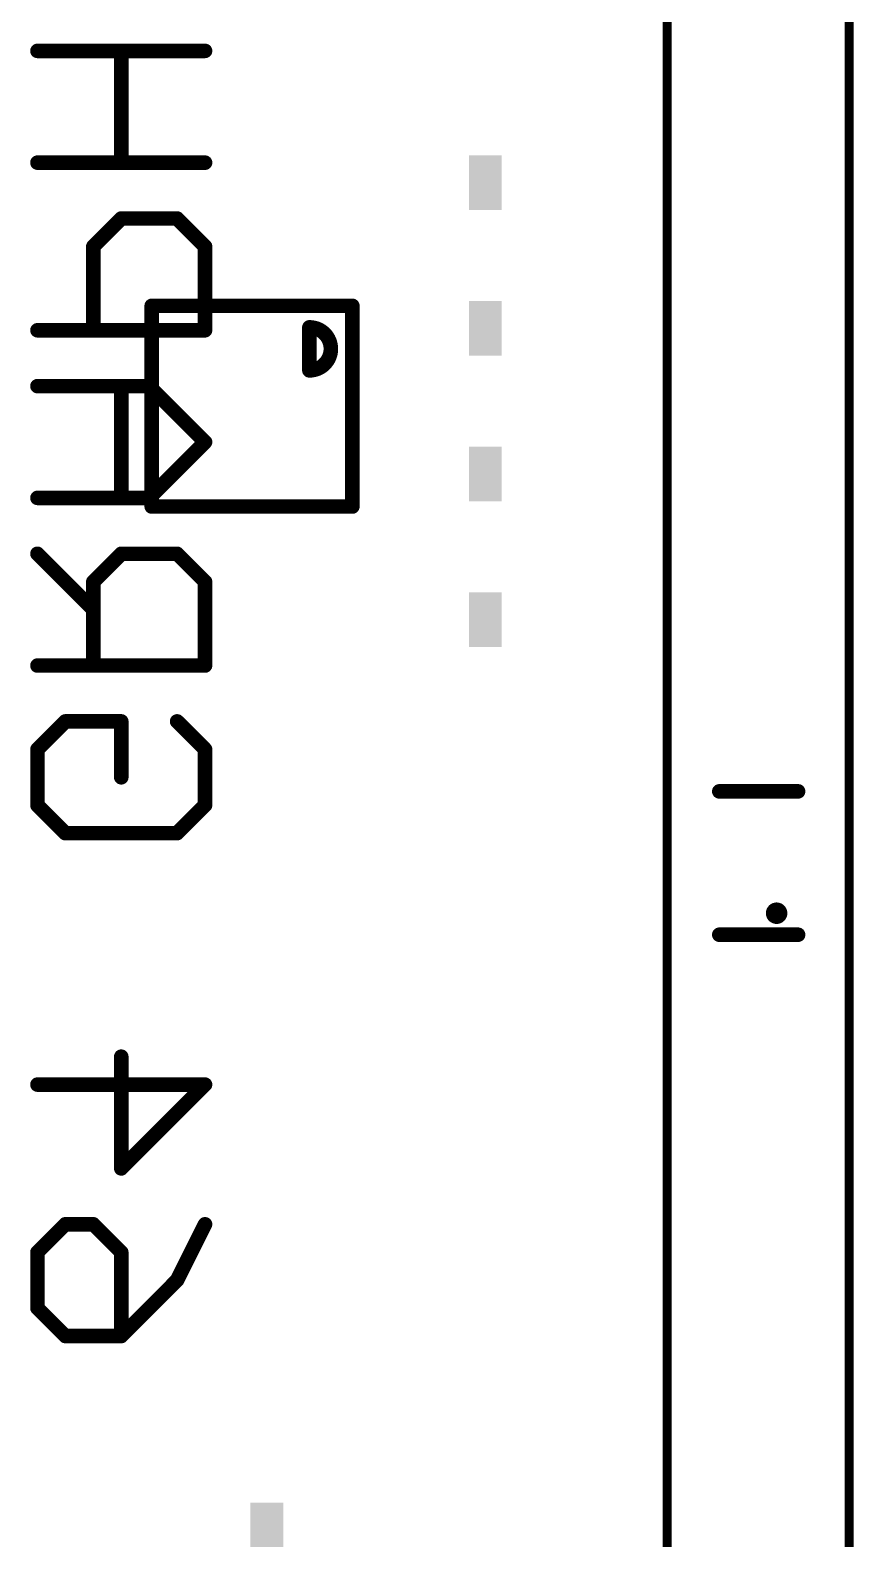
# Model space of a CAD drawing. Extents: x 0 to 104, y 0 to 74.
# Drawn here: x 55.88 to 67.37, y 29.09 to 50.13 of the extents above; entities that cross this region are included whole.
import ezdxf

# ---------------------------------------------------------------- set-up
doc = ezdxf.new("R2010")
doc.units = 0
doc.layers.add('21', color=251, linetype='CONTINUOUS')
doc.layers.add('22', color=251, linetype='CONTINUOUS')

# ---------------------------------------------------------------- blocks, each defined once
blk = doc.blocks.new('RECT')
blk.add_solid([(-0.5, -0.5), (0.5, -0.5), (-0.5, 0.5), (0.5, 0.5)])

msp = doc.modelspace()

# ---------------------------------------------------------------- linework, layer by layer
at = {"layer": '21', "const_width": 0.2032}
for points in [[(57.576, 43.488), (57.576, 46.288)], [(57.576, 46.288), (60.376, 46.288)], [(60.376, 46.288), (60.376, 43.488)], [(59.776, 45.388), (59.776, 45.988)], [(60.376, 43.488), (57.576, 43.488)], [(65.496, 39.514), (66.596, 39.514)], [(66.596, 37.514), (65.496, 37.514)]]:
    msp.add_lwpolyline(points, dxfattribs=at)
at = {"layer": '21'}
for points, const_width in [([(57.6268, 46.288, 1), (57.5252, 46.288)], 0.1016), ([(57.576, 46.3388, 1), (57.576, 46.2372)], 0.1016), ([(60.4268, 46.288, 1), (60.3252, 46.288)], 0.1016), ([(60.376, 46.2372, 1), (60.376, 46.3388)], 0.1016), ([(59.776, 45.388, 1), (59.776, 45.988)], 0.2032), ([(59.776, 46.0388, 1), (59.776, 45.9372)], 0.1016), ([(59.8268, 45.988, 1), (59.7252, 45.988)], 0.1016), ([(59.776, 45.4388, 1), (59.776, 45.3372)], 0.1016), ([(59.7252, 45.388, 1), (59.8268, 45.388)], 0.1016), ([(57.576, 43.5388, 1), (57.576, 43.4372)], 0.1016), ([(60.376, 43.4372, 1), (60.376, 43.5388)], 0.1016), ([(57.5252, 43.488, 1), (57.6268, 43.488)], 0.1016), ([(60.3252, 43.488, 1), (60.4268, 43.488)], 0.1016), ([(65.496, 39.5648, 1), (65.496, 39.4632)], 0.1016), ([(66.596, 39.4632, 1), (66.596, 39.5648)], 0.1016), ([(66.296, 37.739, 1), (66.296, 37.889, 1), (66.296, 37.739)], 0.15), ([(65.496, 37.5648, 1), (65.496, 37.4632)], 0.1016), ([(66.596, 37.4632, 1), (66.596, 37.5648)], 0.1016)]:
    msp.add_lwpolyline(points, format="xyb", dxfattribs=dict(at, const_width=const_width))
at = {"layer": '22'}
for points, const_width in [([(64.77, 10.16), (64.77, 63.5)], 0.127), ([(67.31, 63.5), (67.31, 10.16)], 0.127), ([(58.3204, 49.8452), (55.9816, 49.8452)], 0.2032), ([(57.151, 48.286), (57.151, 49.8452)], 0.2032), ([(55.9816, 48.286), (58.3204, 48.286)], 0.2032), ([(57.151, 47.5064), (56.7612, 47.1166)], 0.2032), ([(57.9306, 47.5064), (57.151, 47.5064)], 0.2032), ([(58.3204, 47.1166), (57.9306, 47.5064)], 0.2032), ([(56.7612, 47.1166), (56.7612, 45.9472)], 0.2032), ([(58.3204, 45.9472), (58.3204, 47.1166)], 0.2032), ([(55.9816, 45.9472), (58.3204, 45.9472)], 0.2032), ([(57.5408, 45.1676), (55.9816, 45.1676)], 0.2032), ([(57.151, 43.6084), (57.151, 45.1676)], 0.2032), ([(58.3204, 44.388), (57.5408, 45.1676)], 0.2032), ([(57.5408, 43.6084), (58.3204, 44.388)], 0.2032), ([(55.9816, 43.6084), (57.5408, 43.6084)], 0.2032), ([(56.7612, 42.0492), (55.9816, 42.8288)], 0.2032), ([(57.151, 42.8288), (56.7612, 42.439)], 0.2032), ([(57.9306, 42.8288), (57.151, 42.8288)], 0.2032), ([(58.3204, 42.439), (57.9306, 42.8288)], 0.2032), ([(56.7612, 42.439), (56.7612, 41.2696)], 0.2032), ([(58.3204, 41.2696), (58.3204, 42.439)], 0.2032), ([(55.9816, 41.2696), (58.3204, 41.2696)], 0.2032), ([(55.9816, 40.1002), (56.3714, 40.49)], 0.2032), ([(56.3714, 40.49), (57.151, 40.49)], 0.2032), ([(57.151, 40.49), (57.151, 39.7104)], 0.2032), ([(57.9306, 40.49), (58.3204, 40.1002)], 0.2032), ([(55.9816, 39.3206), (55.9816, 40.1002)], 0.2032), ([(58.3204, 40.1002), (58.3204, 39.3206)], 0.2032), ([(56.3714, 38.9308), (55.9816, 39.3206)], 0.2032), ([(58.3204, 39.3206), (57.9306, 38.9308)], 0.2032), ([(57.9306, 38.9308), (56.3714, 38.9308)], 0.2032), ([(57.151, 34.2532), (57.151, 35.8124)], 0.2032), ([(55.9816, 35.4226), (58.3204, 35.4226)], 0.2032), ([(58.3204, 35.4226), (57.151, 34.2532)], 0.2032), ([(55.9816, 33.0838), (56.3714, 33.4736)], 0.2032), ([(56.3714, 33.4736), (56.7612, 33.4736)], 0.2032), ([(56.7612, 33.4736), (57.151, 33.0838)], 0.2032), ([(58.3204, 33.4736), (57.9306, 32.694)], 0.2032), ([(55.9816, 32.3042), (55.9816, 33.0838)], 0.2032), ([(57.151, 33.0838), (57.151, 31.9144)], 0.2032), ([(57.9306, 32.694), (57.151, 31.9144)], 0.2032), ([(56.3714, 31.9144), (55.9816, 32.3042)], 0.2032), ([(57.151, 31.9144), (56.3714, 31.9144)], 0.2032)]:
    msp.add_lwpolyline(points, dxfattribs=dict(at, const_width=const_width))
at = {"layer": '22', "const_width": 0.1016}
for points in [[(55.9816, 49.896, 1), (55.9816, 49.7944)], [(57.2018, 49.8452, 1), (57.1002, 49.8452)], [(58.3204, 49.7944, 1), (58.3204, 49.896)], [(55.9816, 48.3368, 1), (55.9816, 48.2352)], [(57.1002, 48.286, 1), (57.2018, 48.286)], [(58.3204, 48.2352, 1), (58.3204, 48.3368)], [(57.151, 47.5572, 1), (57.151, 47.4556)], [(57.1869, 47.4704, 1), (57.1151, 47.5423)], [(57.9665, 47.5423, 1), (57.8947, 47.4704)], [(57.9306, 47.4556, 1), (57.9306, 47.5572)], [(56.812, 47.1166, 1), (56.7104, 47.1166)], [(56.7253, 47.1525, 1), (56.7971, 47.0806)], [(58.3712, 47.1166, 1), (58.2696, 47.1166)], [(58.2845, 47.0806, 1), (58.3563, 47.1525)], [(55.9816, 45.998, 1), (55.9816, 45.8964)], [(56.7104, 45.9472, 1), (56.812, 45.9472)], [(58.2696, 45.9472, 1), (58.3712, 45.9472)], [(58.3204, 45.8964, 1), (58.3204, 45.998)], [(55.9816, 45.2184, 1), (55.9816, 45.1168)], [(57.2018, 45.1676, 1), (57.1002, 45.1676)], [(57.5767, 45.2035, 1), (57.5049, 45.1316)], [(57.5408, 45.1168, 1), (57.5408, 45.2184)], [(58.3563, 44.352, 1), (58.2845, 44.4239)], [(58.2845, 44.352, 1), (58.3563, 44.4239)], [(55.9816, 43.6592, 1), (55.9816, 43.5576)], [(57.1002, 43.6084, 1), (57.2018, 43.6084)], [(57.5049, 43.6443, 1), (57.5767, 43.5724)], [(57.5408, 43.5576, 1), (57.5408, 43.6592)], [(56.0175, 42.8647, 1), (55.9457, 42.7928)], [(57.151, 42.8796, 1), (57.151, 42.778)], [(57.1869, 42.7928, 1), (57.1151, 42.8647)], [(57.9665, 42.8647, 1), (57.8947, 42.7928)], [(57.9306, 42.778, 1), (57.9306, 42.8796)], [(56.812, 42.439, 1), (56.7104, 42.439)], [(56.7253, 42.4749, 1), (56.7971, 42.403)], [(58.3712, 42.439, 1), (58.2696, 42.439)], [(58.2845, 42.403, 1), (58.3563, 42.4749)], [(56.7253, 42.0132, 1), (56.7971, 42.0851)], [(55.9816, 41.3204, 1), (55.9816, 41.2188)], [(56.7104, 41.2696, 1), (56.812, 41.2696)], [(58.2696, 41.2696, 1), (58.3712, 41.2696)], [(58.3204, 41.2188, 1), (58.3204, 41.3204)], [(56.3714, 40.5408, 1), (56.3714, 40.4392)], [(56.4073, 40.454, 1), (56.3355, 40.5259)], [(57.2018, 40.49, 1), (57.1002, 40.49)], [(57.151, 40.4392, 1), (57.151, 40.5408)], [(57.9665, 40.5259, 1), (57.8947, 40.454)], [(56.0324, 40.1002, 1), (55.9308, 40.1002)], [(55.9457, 40.1361, 1), (56.0175, 40.0642)], [(58.3712, 40.1002, 1), (58.2696, 40.1002)], [(58.2845, 40.0642, 1), (58.3563, 40.1361)], [(57.1002, 39.7104, 1), (57.2018, 39.7104)], [(56.0175, 39.3565, 1), (55.9457, 39.2846)], [(55.9308, 39.3206, 1), (56.0324, 39.3206)], [(58.2696, 39.3206, 1), (58.3712, 39.3206)], [(58.3563, 39.2846, 1), (58.2845, 39.3565)], [(56.3714, 38.9816, 1), (56.3714, 38.88)], [(56.3355, 38.8949, 1), (56.4073, 38.9667)], [(57.8947, 38.9667, 1), (57.9665, 38.8949)], [(57.9306, 38.88, 1), (57.9306, 38.9816)], [(57.2018, 35.8124, 1), (57.1002, 35.8124)], [(55.9816, 35.4734, 1), (55.9816, 35.3718)], [(58.3563, 35.3867, 1), (58.2845, 35.4585)], [(58.3204, 35.3718, 1), (58.3204, 35.4734)], [(57.1151, 34.2891, 1), (57.1869, 34.2173)], [(57.1002, 34.2532, 1), (57.2018, 34.2532)], [(56.3714, 33.5244, 1), (56.3714, 33.4228)], [(56.4073, 33.4377, 1), (56.3355, 33.5095)], [(56.7971, 33.5095, 1), (56.7253, 33.4377)], [(56.7612, 33.4228, 1), (56.7612, 33.5244)], [(58.3658, 33.4509, 1), (58.275, 33.4963)], [(56.0324, 33.0838, 1), (55.9308, 33.0838)], [(55.9457, 33.1197, 1), (56.0175, 33.0479)], [(57.2018, 33.0838, 1), (57.1002, 33.0838)], [(57.1151, 33.0479, 1), (57.1869, 33.1197)], [(57.8852, 32.7167, 1), (57.976, 32.6713)], [(57.9665, 32.6581, 1), (57.8947, 32.7299)], [(56.0175, 32.3401, 1), (55.9457, 32.2683)], [(55.9308, 32.3042, 1), (56.0324, 32.3042)], [(56.3714, 31.9652, 1), (56.3714, 31.8636)], [(56.3355, 31.8785, 1), (56.4073, 31.9503)], [(57.1151, 31.9503, 1), (57.1869, 31.8785)], [(57.151, 31.8636, 1), (57.151, 31.9652)], [(57.1002, 31.9144, 1), (57.2018, 31.9144)]]:
    msp.add_lwpolyline(points, format="xyb", dxfattribs=at)

# ---------------------------------------------------------------- block references
at = {"layer": '21', "xscale": 0.4572, "yscale": 0.762, "rotation": 180}
for p in [(62.23, 48.006), (62.23, 45.974), (62.23, 43.942), (62.23, 41.91)]:
    msp.add_blockref('RECT', p, dxfattribs=at)
at = {"layer": '21', "xscale": 0.4572, "yscale": 0.762}
msp.add_blockref('RECT', (59.182, 29.21), dxfattribs=at)

doc.saveas('drawing.dxf')
